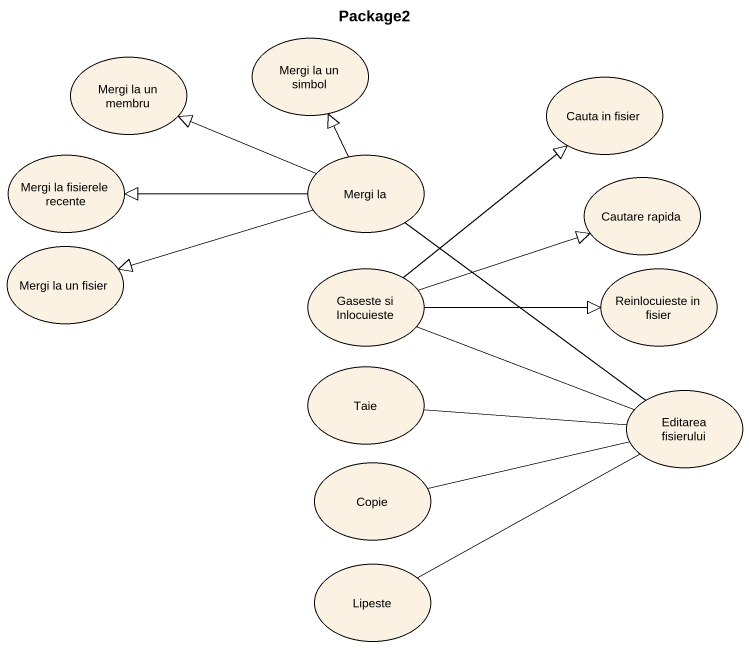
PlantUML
@startuml
title Package2
usecase "Mergi la un simbol" as Mergi_la_un_simbol
usecase "Mergi la un membru" as Mergi_la_un_membru
usecase "Cauta in fisier" as Cauta_in_fisier
usecase "Mergi la fisierele recente" as Mergi_la_fisierele_recente
usecase "Mergi la" as Mergi_la
usecase "Cautare rapida" as Cautare_rapida
usecase "Mergi la un fisier" as Mergi_la_un_fisier
usecase "Gaseste si Inlocuieste" as Gaseste_si_Inlocuieste
usecase "Reinlocuieste in fisier" as Reinlocuieste_in_fisier
usecase Taie
usecase "Editarea fisierului" as Editarea_fisierului
usecase Copie
usecase Lipeste
Mergi_la -up-|> Mergi_la_un_simbol
Mergi_la -left-|> Mergi_la_un_membru
Mergi_la -left-|> Mergi_la_fisierele_recente
Mergi_la -left-|> Mergi_la_un_fisier
Gaseste_si_Inlocuieste -up-|> Cauta_in_fisier
Gaseste_si_Inlocuieste -right-|> Cautare_rapida
Gaseste_si_Inlocuieste -right-|> Reinlocuieste_in_fisier
Editarea_fisierului -up- Mergi_la
Editarea_fisierului -left- Gaseste_si_Inlocuieste
Editarea_fisierului -left- Taie
Copie -right- Editarea_fisierului
Lipeste -right- Editarea_fisierului
@enduml
